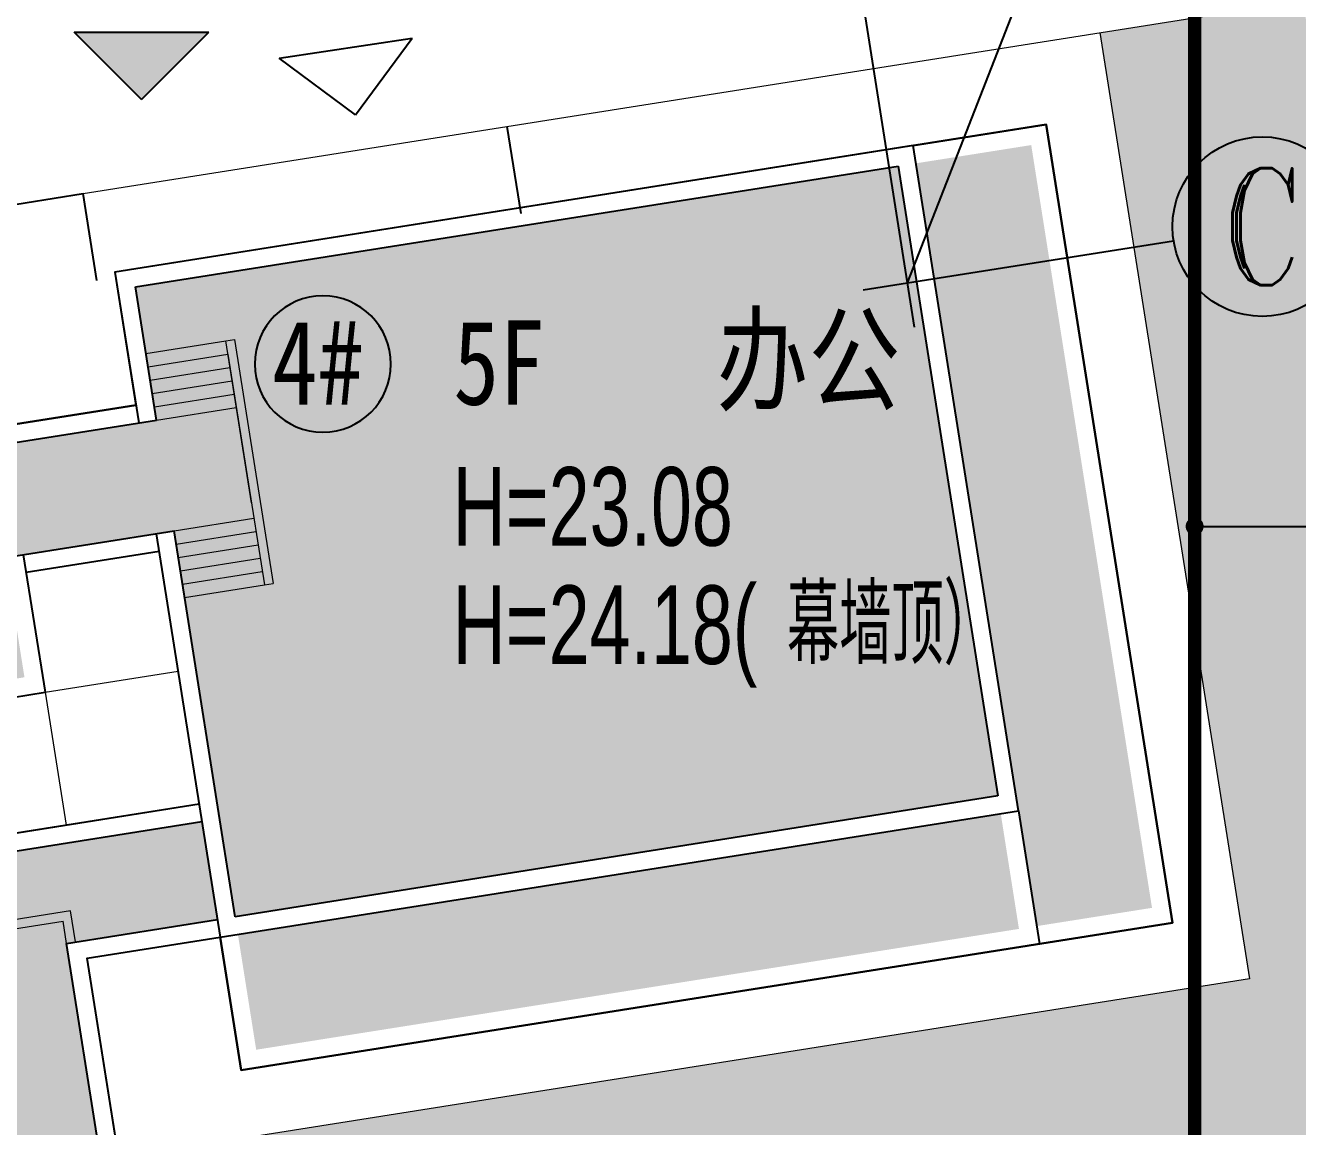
# Model space of a CAD drawing. Header units: metres. Extents: x 71066629 to 71645179, y 84793221 to 85208804.
# Drawn here: x 71214627 to 71242959, y 85029158 to 85053682 of the extents above; entities that cross this region are included whole.
import ezdxf
from ezdxf.enums import TextEntityAlignment as Align

# ---------------------------------------------------------------- set-up
doc = ezdxf.new("R2010")
doc.units = ezdxf.units.M
doc.header["$LTSCALE"] = 1000
for name, pattern in [('CONTINOUS', [15000, 5000, 5000, 5000]), ('DASH', [0.35, 0.25, -0.1]), ('DASHED', [19.05, 12.7, -6.35]), ('DASHEDX2', [1.5, 1, -0.5])]:
    doc.linetypes.add(name, pattern=pattern)
for name, color, linetype in [('A_N_AXIS_TEXT', 7, 'Continuous'), ('A_N_DIM_LEAD', 3, 'Continuous'), ('DIM_COOR', 3, 'Continuous'), ('G-ANN0-GRID', 85, 'Continuous'), ('G-ANNO-LEVL', 3, 'Continuous'), ('G-ANNO-TEXT', 7, 'Continuous'), ('G-BLDG-OTLN', 2, 'Continuous'), ('G-BLDG-POIT', 6, 'Continuous'), ('G-BLDG-ROOF', 34, 'Continuous'), ('G-FRIE-FLWL', 6, 'Continuous'), ('G-PLTG', 105, 'Continuous'), ('G-SITE-开放', 1, 'DASHEDX2'), ('G-STRU', 134, 'Continuous'), ('G_H_252', 252, 'Continuous'), ('G_H_253', 253, 'Continuous'), ('G_N_GUIDES', 3, 'DASH')]:
    doc.layers.add(name, color=color, linetype=linetype)
doc.layers.add('G-OTHR', color=169, linetype='Continuous', lineweight=13)
doc.layers.add('G-ROAD-园区', color=175, linetype='Continuous', lineweight=13)
doc.styles.add('_TCH_AXIS', font='romant.shx')
doc.styles.add('GAD A', font='$ gad e.shx', dxfattribs={"width": 0.7, "bigfont": '$ gad c.shx'})
doc.styles.add('黑体', font='simhei.ttf', dxfattribs={"width": 0.8})

# ---------------------------------------------------------------- blocks, each defined once
blk = doc.blocks.new('A$C54ED5BD2')
at = {"layer": 'G_H_252'}
blk.add_hatch(color=256, dxfattribs=at).paths.add_polyline_path([(70379, 68112), (53390, 65421), (53860, 62458), (50106, 61864), (49637, 64827), (37390, 62887), (38673, 54788), (50920, 56728), (50498, 59394), (54251, 59989), (55612, 51396), (72600, 54087)])
at = {"layer": 'G_H_253'}
h = blk.add_hatch(color=256, dxfattribs=at)
h.paths.add_polyline_path([(73069, 51124), (72663, 53692), (55674, 51001), (56081, 48433)])
h.paths.add_polyline_path([(73342, 68581), (70774, 68174), (73058, 53754), (73464, 51186), (76032, 51593)])
blk.add_hatch(color=256, dxfattribs=at).paths.add_polyline_path([(51859, 50802), (55217, 51333), (54873, 53506), (45588, 52036), (45056, 55394), (42637, 55011), (43168, 51653), (34526, 50284), (37217, 33296), (54205, 35986)])
at = {"layer": 'G-ANN0-GRID'}
for q in [(69649, 71439), (76514, 66451)]:
    blk.add_line((70588, 65513), q, dxfattribs=at)
blk.add_circle((78489, 66764), 2000, dxfattribs=at)
at = {"layer": 'G-BLDG-OTLN'}
blk.add_lwpolyline([(36932, 63219), (38340, 54330), (42241, 54948), (42711, 51985), (34068, 50616), (36415, 35801), (54193, 38617), (52316, 50469), (55279, 50938), (55749, 47975), (76490, 51260), (73674, 69039), (52933, 65754), (53402, 62791), (50439, 62321), (49970, 65284)], close=True, dxfattribs=at)
at = {"layer": 'G-BLDG-POIT', "linetype": 'CONTINOUS', "ltscale": 0.1}
for p, q in [((70744, 64525), (70431, 66500)), ((69600, 65356), (71575, 65669))]:
    blk.add_line(p, q, dxfattribs=at)
at = {"layer": 'G-BLDG-ROOF'}
for p, q in [((70711, 68570), (73674, 69039)), ((73674, 69039), (76490, 51260)), ((53390, 65421), (70379, 68112)), ((70379, 68112), (72600, 54087)), ((53860, 62458), (53390, 65421)), ((50439, 62321), (53402, 62791)), ((50106, 61864), (53860, 62458)), ((50498, 59394), (54251, 59989)), ((55612, 51396), (54251, 59989)), ((53918, 59531), (50955, 59062)), ((50893, 59457), (51378, 56395)), ((38340, 54330), (51378, 56395)), ((54810, 53901), (45526, 52431)), ((72600, 54087), (55612, 51396)), ((73058, 53754), (73527, 50791)), ((54873, 53506), (45588, 52036)), ((51859, 50802), (55217, 51333)), ((76490, 51260), (55749, 47975)), ((54205, 35986), (51859, 50802)), ((52316, 50469), (55279, 50938)), ((55749, 47975), (55279, 50938)), ((54663, 35654), (52316, 50469))]:
    blk.add_line(p, q, dxfattribs=at)
for points in [[(53856, 59926), (55279, 50938), (73058, 53754), (70711, 68570), (52933, 65754), (53465, 62396)], [(53856, 59926), (55279, 50938)], [(54810, 53901), (45921, 52494)]]:
    blk.add_lwpolyline(points, dxfattribs=at)
at = {"layer": 'G-OTHR', "linetype": 'ByBlock'}
for p, q in [((53625, 63940), (55403, 64221)), ((55600, 64253), (56461, 58820)), ((53672, 63643), (55450, 63925)), ((55450, 63925), (56263, 58789)), ((53719, 63347), (55497, 63629)), ((53766, 63051), (55544, 63332)), ((53813, 62754), (55591, 63036)), ((53860, 62458), (55638, 62740)), ((54251, 59989), (56029, 60271)), ((54298, 59693), (56076, 59974)), ((54345, 59396), (56122, 59678)), ((54392, 59100), (56169, 59382)), ((54438, 58804), (56216, 59085)), ((54485, 58507), (56263, 58789)), ((56263, 58789), (56461, 58820)), ((51378, 56395), (54341, 56865)), ((51378, 56395), (51847, 53432)), ((51947, 51524), (41922, 49936)), ((41953, 49739), (51780, 51295)), ((51859, 50802), (51780, 51295)), ((52056, 50833), (51947, 51524))]:
    blk.add_line(p, q, dxfattribs=at)
blk.add_lwpolyline([(55974, 60616), (55403, 64221), (55600, 64253)], dxfattribs=at)
at = {"layer": 'A_N_AXIS_TEXT', "style": '_TCH_AXIS', "width": 0.714286}
blk.add_text('C', height=2604, dxfattribs=at).set_placement((77559, 65462), (79419, 65462), align=Align.FIT)
blk = doc.blocks.new('A$C237376EB')
at = {"layer": 'G-SITE-开放', "linetype": 'DASHED', "ltscale": 20}
blk.add_lwpolyline([(663.358, 605.94), (663.358, 739.846)], dxfattribs=at)

msp = doc.modelspace()

# ---------------------------------------------------------------- hatches: boundary and pattern name
at = {"layer": 'G-ANNO-LEVL'}
msp.add_hatch(color=256, dxfattribs=at).paths.add_polyline_path([(71217208.956, 85052028.707), (71215708.956, 85053528.707), (71218708.956, 85053528.707)])
at = {"layer": 'G-FRIE-FLWL'}
h = msp.add_hatch(dxfattribs=at)
h.set_pattern_fill('AR-HBONE', color=256, scale=1000, style=0)
h.set_pattern_definition([(45, (0, 0), (6e-14, 862.1045876), [1828.8, -609.6]), (135, (431.05, 431.05), (6e-14, 862.1045876), [1828.8, -609.6])])
edge = h.paths.add_edge_path()
edge.add_line((71240491.484, 85104859.355), (71240491.483, 85098859.355))
edge.add_line((71240491.483, 85098859.355), (71205590.519, 85098859.359))
edge.add_arc((71205590.517, 85086859.359), 12000, 89.9999928, 180)
edge.add_line((71193590.517, 85086859.359), (71193590.517, 85029459.326))
edge.add_line((71193590.517, 85029459.326), (71187590.517, 85029459.326))
edge.add_line((71187590.517, 85029459.326), (71187590.517, 85086859.359))
edge.add_arc((71205590.517, 85086859.359), 18000, 89.9999928, 180, ccw=False)
edge.add_line((71205590.519, 85104859.359), (71240491.484, 85104859.355))
at = {"layer": 'G-PLTG'}
h = msp.add_hatch(dxfattribs=at)
h.set_pattern_fill('CROSS', color=256, scale=500, style=0)
h.set_pattern_definition([(0, (0, 0), (793.75, 793.75), [396.875, -1190.625]), (90, (198.4, -198.4), (-793.75, 793.75), [396.875, -1190.625])])
h.paths.add_polyline_path([(71196037.604, 85034299.449), (71200778.508, 85035050.335), (71199135.946, 85045421.062), (71193590.517, 85044542.752), (71193590.517, 85029459.326), (71187911.45, 85029459.326, -0.182441836), (71178092.405, 85023863.441), (71186788.296, 85024937.275), (71188055.415, 85016936.999), (71157491.581, 85012096.163), (71157491.582, 85006223.866), (71153991.581, 85005669.52), (71153991.581, 85011541.818), (71148617.049, 85010690.576), (71148800.039, 85009534.655), (71150279.519, 85009770.705), (71151228.727, 85003821.169), (71193684.695, 85010594.73), (71248603.633, 85019356.672), (71243078.941, 85054238.207), (71238554.055, 85053521.536), (71241891.489, 85032449.805), (71218186.969, 85028695.378), (71220064.183, 85016843.118), (71199322.728, 85013557.994)])

# ---------------------------------------------------------------- linework, layer by layer
at = {"layer": 'A_N_DIM_LEAD'}
msp.add_line((71240666.622, 85042525.435), (71249392.786, 85042525.435), dxfattribs=at)
msp.add_line((71240666.622, 85042525.435), (71249392.786, 85042525.435), dxfattribs=at)
at = {"layer": 'A_N_DIM_LEAD', "const_width": 200}
msp.add_lwpolyline([(71240566.622, 85042525.435, 1), (71240766.622, 85042525.435, 1)], format="xyb", close=True, dxfattribs=at)
msp.add_lwpolyline([(71240566.622, 85042525.435, 1), (71240766.622, 85042525.435, 1)], format="xyb", close=True, dxfattribs=at)
at = {"layer": 'DIM_COOR', "color": 3}
msp.add_line((71234273.11, 85047948.847), (71238541.234, 85058891.517), dxfattribs=at)
at = {"layer": 'G-ANNO-LEVL'}
for p, q in [((71217208.956, 85052028.707), (71215708.956, 85053528.707)), ((71215708.956, 85053528.707), (71218708.956, 85053528.707)), ((71217208.956, 85052028.707), (71218708.956, 85053528.707))]:
    msp.add_line(p, q, dxfattribs=at)
at = {"layer": 'G-ANNO-LEVL', "color": 2}
for p, q in [((71220275.676, 85052952.455), (71223242.84, 85053395.104)), ((71221980.582, 85051690.197), (71223242.84, 85053395.104)), ((71221980.582, 85051690.197), (71220275.676, 85052952.455))]:
    msp.add_line(p, q, dxfattribs=at)
at = {"layer": 'G-ANNO-TEXT'}
msp.add_lwpolyline([(71219733.111, 85046140.175, 1), (71222767.997, 85046140.175, 1)], format="xyb", close=True, dxfattribs=at)
at = {"layer": 'G-OTHR'}
msp.add_line((71215910.385, 85049935.131), (71225349.966, 85051430.214), dxfattribs=at)
at = {"layer": 'G-ROAD-园区'}
for p, q in [((71225349.966, 85051430.214), (71288570.551, 85061443.371)), ((71238554.055, 85053521.536), (71241891.489, 85032449.805)), ((71241891.489, 85032449.805), (71218186.969, 85028695.378))]:
    msp.add_line(p, q, dxfattribs=at)
at = {"layer": 'G-SITE-开放', "const_width": 300}
msp.add_lwpolyline([(71240666.622, 85151996.716), (71240666.622, 85018090.529)], dxfattribs=at)
at = {"layer": 'G-STRU'}
for p, q in [((71225349.966, 85051430.214), (71225656.8, 85049492.943)), ((71204608.511, 85048145.09), (71215910.385, 85049935.131)), ((71216217.218, 85047997.86), (71215910.385, 85049935.131))]:
    msp.add_line(p, q, dxfattribs=at)

# ---------------------------------------------------------------- block references
at = {"layer": 'G-BLDG-OTLN'}
msp.add_blockref('A$C54ED5BD2', (71163685.311, 84982436.22), dxfattribs=at)
at = {"layer": 'G_N_GUIDES', "xscale": 1000, "yscale": 1000, "zscale": 1000}
msp.add_blockref('A$C237376EB', (70577308.677, 84412150.795), dxfattribs=at)

# ---------------------------------------------------------------- texts
at = {"layer": 'G-ANNO-TEXT'}
for s, height, style, width, p in [('办公', 1877.6371, '黑体', 0.8, (71230015.616, 85045299.245)), ('4#', 1877.6371, '黑体', 0.8, (71220118.604, 85045234.683)), ('5F', 1877.6371, '黑体', 0.8, (71224156.492, 85045234.683)), ('H=23.08', 1750, 'GAD A', 0.7, (71224142.154, 85042094.612)), ('H=24.18(', 1750, 'GAD A', 0.7, (71224142.154, 85039460.376)), ('幕墙顶）', 1750, 'GAD A', 0.7, (71231586.385, 85039460.376))]:
    msp.add_text(s, height=height, dxfattribs=dict(at, style=style, width=width)).set_placement(p)

doc.saveas('drawing.dxf')
